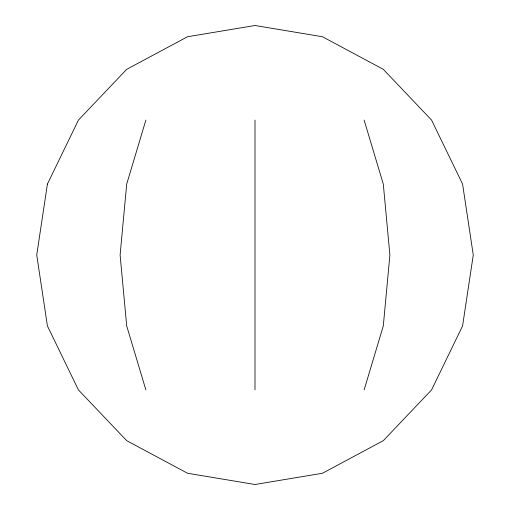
<?xml version="1.0" encoding="UTF-8"?>
<svg xmlns="http://www.w3.org/2000/svg" width="510" height="510" viewBox="0 0 510 510"><rect width="100%" height="100%" fill="white"/><g stroke="black" fill="none" stroke-linecap="round" stroke-linejoin="round"><path stroke-width="0.76" d="M145.866 120.105L126.703 184.078L120.105 255L126.703 325.922L145.866 389.895M364.134 389.895L383.297 325.922L389.895 255L383.297 184.078L364.134 120.105M255 120.105L255 389.895M47.417 184.078L36.733 255L47.417 325.922L78.419 389.895L126.703 440.672L187.552 473.267L255 484.5L322.447 473.267L383.297 440.672L431.581 389.895L462.583 325.922L473.267 255L462.583 184.078L431.581 120.105L383.297 69.328L322.447 36.733L255 25.5L187.552 36.733L126.703 69.328L78.419 120.105L47.417 184.078"/></g></svg>
